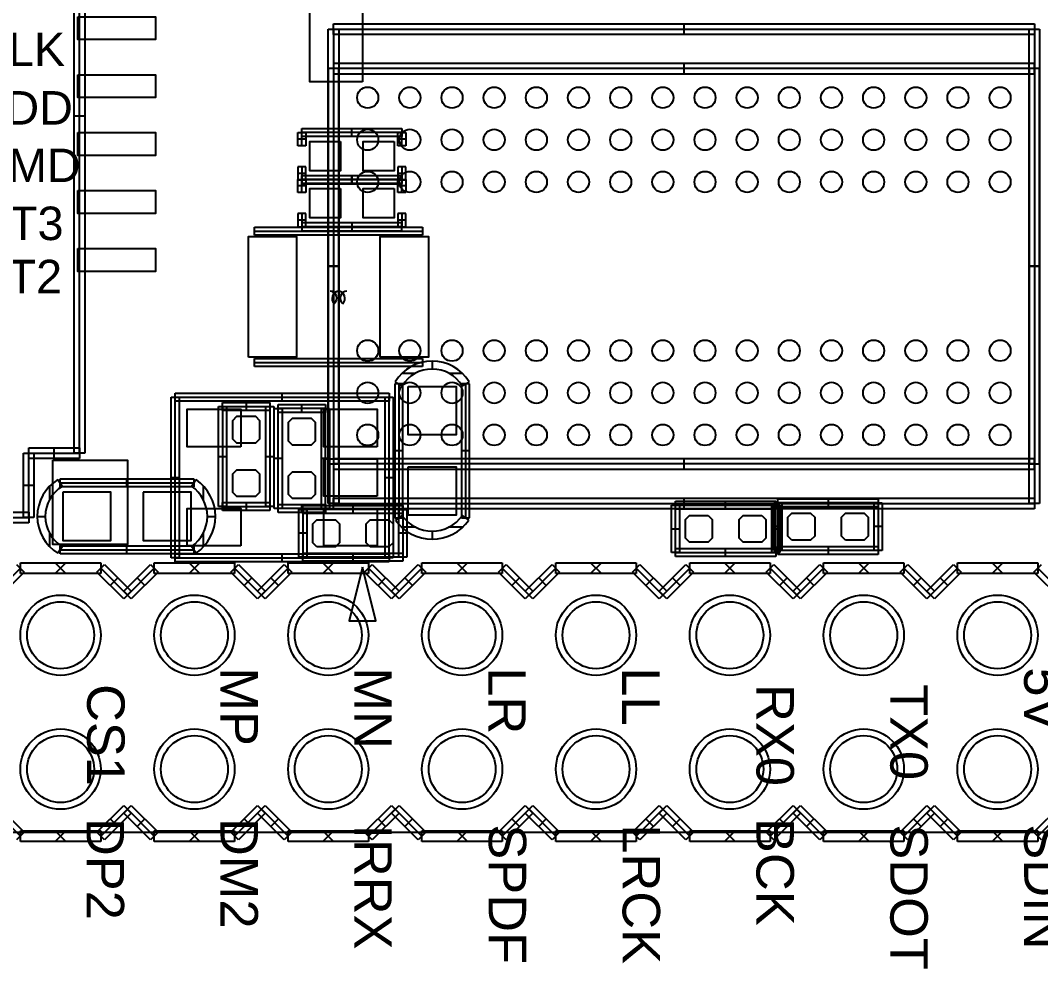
# Model space of a CAD drawing. Header units: millimetres. Extents: x -2.4 to 42.3, y -2.6 to 40.2.
# Drawn here: x 12.89 to 32.25, y -2.58 to 15.4 of the extents above; entities that cross this region are included whole.
import ezdxf

# ---------------------------------------------------------------- set-up
doc = ezdxf.new("R2010")
doc.units = ezdxf.units.MM
doc.header["$MEASUREMENT"] = 0
for name, color, linetype in [('BOT', 3, 'Continuous'), ('SILK-BOT', 6, 'Continuous'), ('SILK-TOP', 7, 'Continuous'), ('TOP', 255, 'Continuous')]:
    doc.layers.add(name, color=color, linetype=linetype)

msp = doc.modelspace()

# ---------------------------------------------------------------- linework, layer by layer
at = {"layer": 'BOT'}
for points in [[(17.425, 7.461), (17.349, 7.385), (16.994, 7.385), (16.917, 7.461), (16.917, 7.816), (16.994, 7.893), (17.349, 7.893), (17.425, 7.816), (17.425, 7.461)], [(17.976, 7.779), (18.052, 7.855), (18.407, 7.855), (18.484, 7.779), (18.484, 7.424), (18.407, 7.347), (18.052, 7.347), (17.976, 7.424), (17.976, 7.779)], [(17.425, 6.445), (17.349, 6.369), (16.994, 6.369), (16.917, 6.445), (16.917, 6.8), (16.994, 6.877), (17.349, 6.877), (17.425, 6.8), (17.425, 6.445)], [(17.976, 6.763), (18.052, 6.839), (18.407, 6.839), (18.484, 6.763), (18.484, 6.408), (18.407, 6.331), (18.052, 6.331), (17.976, 6.408), (17.976, 6.763)], [(13.691, 6.452), (13.691, 5.537), (14.605, 5.537), (14.605, 6.452), (13.691, 6.452)], [(15.215, 6.452), (15.215, 5.537), (16.129, 5.537), (16.129, 6.452), (15.215, 6.452)], [(25.94, 6.011), (26.016, 5.935), (26.016, 5.58), (25.94, 5.503), (25.585, 5.503), (25.508, 5.58), (25.508, 5.935), (25.585, 6.011), (25.94, 6.011)], [(26.956, 6.011), (27.032, 5.935), (27.032, 5.58), (26.956, 5.503), (26.601, 5.503), (26.524, 5.58), (26.524, 5.935), (26.601, 6.011), (26.956, 6.011)], [(27.527, 5.546), (27.451, 5.622), (27.451, 5.977), (27.527, 6.054), (27.882, 6.054), (27.959, 5.977), (27.959, 5.622), (27.882, 5.546), (27.527, 5.546)], [(28.543, 5.546), (28.467, 5.622), (28.467, 5.977), (28.543, 6.054), (28.898, 6.054), (28.975, 5.977), (28.975, 5.622), (28.898, 5.546), (28.543, 5.546)], [(18.51, 5.419), (18.434, 5.495), (18.434, 5.85), (18.51, 5.927), (18.865, 5.927), (18.942, 5.85), (18.942, 5.495), (18.865, 5.419), (18.51, 5.419)], [(19.526, 5.419), (19.45, 5.495), (19.45, 5.85), (19.526, 5.927), (19.881, 5.927), (19.958, 5.85), (19.958, 5.495), (19.881, 5.419), (19.526, 5.419)]]:
    msp.add_lwpolyline(points, dxfattribs=at)
for centre, radius in [((19.478, 13.939), 0.2), ((20.278, 13.939), 0.2), ((21.078, 13.939), 0.2), ((21.878, 13.939), 0.2), ((22.678, 13.939), 0.2), ((23.478, 13.939), 0.2), ((24.278, 13.939), 0.2), ((25.078, 13.939), 0.2), ((25.878, 13.939), 0.2), ((26.678, 13.939), 0.2), ((27.478, 13.939), 0.2), ((28.278, 13.939), 0.2), ((29.078, 13.939), 0.2), ((29.878, 13.939), 0.2), ((30.678, 13.939), 0.2), ((31.478, 13.939), 0.2), ((19.478, 13.139), 0.2), ((20.278, 13.139), 0.2), ((21.078, 13.139), 0.2), ((21.878, 13.139), 0.2), ((22.678, 13.139), 0.2), ((23.478, 13.139), 0.2), ((24.278, 13.139), 0.2), ((25.078, 13.139), 0.2), ((25.878, 13.139), 0.2), ((26.678, 13.139), 0.2), ((27.478, 13.139), 0.2), ((28.278, 13.139), 0.2), ((29.078, 13.139), 0.2), ((29.878, 13.139), 0.2), ((30.678, 13.139), 0.2), ((31.478, 13.139), 0.2), ((19.478, 12.339), 0.2), ((20.278, 12.339), 0.2), ((21.078, 12.339), 0.2), ((21.878, 12.339), 0.2), ((22.678, 12.339), 0.2), ((23.478, 12.339), 0.2), ((24.278, 12.339), 0.2), ((25.078, 12.339), 0.2), ((25.878, 12.339), 0.2), ((26.678, 12.339), 0.2), ((27.478, 12.339), 0.2), ((28.278, 12.339), 0.2), ((29.078, 12.339), 0.2), ((29.878, 12.339), 0.2), ((30.678, 12.339), 0.2), ((31.478, 12.339), 0.2), ((19.478, 9.139), 0.2), ((20.278, 9.139), 0.2), ((21.078, 9.139), 0.2), ((21.878, 9.139), 0.2), ((22.678, 9.139), 0.2), ((23.478, 9.139), 0.2), ((24.278, 9.139), 0.2), ((25.078, 9.139), 0.2), ((25.878, 9.139), 0.2), ((26.678, 9.139), 0.2), ((27.478, 9.139), 0.2), ((28.278, 9.139), 0.2), ((29.078, 9.139), 0.2), ((29.878, 9.139), 0.2), ((30.678, 9.139), 0.2), ((31.478, 9.139), 0.2), ((19.478, 8.339), 0.2), ((20.278, 8.339), 0.2), ((21.078, 8.339), 0.2), ((21.878, 8.339), 0.2), ((22.678, 8.339), 0.2), ((23.478, 8.339), 0.2), ((24.278, 8.339), 0.2), ((25.078, 8.339), 0.2), ((25.878, 8.339), 0.2), ((26.678, 8.339), 0.2), ((27.478, 8.339), 0.2), ((28.278, 8.339), 0.2), ((29.078, 8.339), 0.2), ((29.878, 8.339), 0.2), ((30.678, 8.339), 0.2), ((31.478, 8.339), 0.2), ((19.478, 7.539), 0.2), ((20.278, 7.539), 0.2), ((21.078, 7.539), 0.2), ((21.878, 7.539), 0.2), ((22.678, 7.539), 0.2), ((23.478, 7.539), 0.2), ((24.278, 7.539), 0.2), ((25.078, 7.539), 0.2), ((25.878, 7.539), 0.2), ((26.678, 7.539), 0.2), ((27.478, 7.539), 0.2), ((28.278, 7.539), 0.2), ((29.078, 7.539), 0.2), ((29.878, 7.539), 0.2), ((30.678, 7.539), 0.2), ((31.478, 7.539), 0.2), ((13.65, 3.74), 0.762), ((16.19, 3.74), 0.762), ((18.73, 3.74), 0.762), ((21.27, 3.74), 0.762), ((23.81, 3.74), 0.762), ((26.35, 3.74), 0.762), ((28.89, 3.74), 0.762), ((31.43, 3.74), 0.762), ((13.65, 1.2), 0.762), ((16.19, 1.2), 0.762), ((18.73, 1.2), 0.762), ((21.27, 1.2), 0.762), ((23.81, 1.2), 0.762), ((26.35, 1.2), 0.762), ((28.89, 1.2), 0.762), ((31.43, 1.2), 0.762)]:
    msp.add_circle(centre, radius, dxfattribs=at)
at = {"layer": 'SILK-BOT'}
for p, q in [((18.828, 15.339), (32.128, 15.339)), ((18.828, 15.139), (18.828, 15.339)), ((25.478, 15.339), (25.478, 15.139)), ((32.128, 15.339), (32.128, 15.139)), ((18.728, 6.239), (18.728, 15.239)), ((18.728, 15.239), (18.928, 15.239)), ((18.828, 15.239), (32.128, 15.239)), ((18.828, 15.239), (18.828, 6.239)), ((32.128, 15.139), (18.828, 15.139)), ((18.928, 15.239), (18.928, 6.239)), ((32.028, 15.239), (32.228, 15.239)), ((32.028, 6.239), (32.028, 15.239)), ((32.128, 15.239), (32.128, 6.239)), ((32.228, 15.239), (32.228, 6.239)), ((32.128, 14.589), (18.828, 14.589)), ((18.828, 14.589), (18.828, 14.389)), ((25.478, 14.589), (25.478, 14.389)), ((32.128, 14.389), (32.128, 14.589)), ((18.728, 14.489), (18.728, 6.989)), ((18.928, 14.489), (18.728, 14.489)), ((32.128, 14.489), (18.828, 14.489)), ((18.828, 14.489), (18.828, 6.989)), ((18.828, 14.389), (32.128, 14.389)), ((18.928, 6.989), (18.928, 14.489)), ((32.028, 14.489), (32.028, 6.989)), ((32.228, 14.489), (32.028, 14.489)), ((32.128, 14.489), (32.128, 6.989)), ((32.228, 6.989), (32.228, 14.489)), ((18.728, 10.739), (18.928, 10.739)), ((18.928, 10.739), (18.728, 10.739)), ((32.028, 10.739), (32.228, 10.739)), ((32.228, 10.739), (32.028, 10.739)), ((16.721, 8.157), (17.621, 8.157)), ((16.721, 8.005), (16.721, 8.157)), ((17.171, 8.157), (17.171, 8.005)), ((17.621, 8.157), (17.621, 8.005)), ((16.645, 6.181), (16.645, 8.081)), ((16.645, 8.081), (16.798, 8.081)), ((16.721, 8.081), (17.621, 8.081)), ((16.721, 8.081), (16.721, 6.181)), ((17.621, 8.005), (16.721, 8.005)), ((16.798, 8.081), (16.798, 6.181)), ((17.545, 8.081), (17.698, 8.081)), ((17.545, 6.181), (17.545, 8.081)), ((17.621, 8.081), (17.621, 6.181)), ((17.698, 8.081), (17.698, 6.181)), ((17.703, 6.143), (17.703, 8.043)), ((17.703, 8.043), (17.856, 8.043)), ((17.78, 8.119), (18.68, 8.119)), ((17.78, 7.967), (17.78, 8.119)), ((17.78, 6.143), (17.78, 8.043)), ((18.68, 8.043), (17.78, 8.043)), ((18.68, 7.967), (17.78, 7.967)), ((17.856, 8.043), (17.856, 6.143)), ((18.23, 7.967), (18.23, 8.119)), ((18.603, 8.043), (18.756, 8.043)), ((18.603, 6.143), (18.603, 8.043)), ((18.68, 8.119), (18.68, 7.967)), ((18.68, 6.143), (18.68, 8.043)), ((18.756, 8.043), (18.756, 6.143)), ((16.645, 7.131), (16.798, 7.131)), ((17.545, 7.131), (17.698, 7.131)), ((17.856, 7.093), (17.703, 7.093)), ((18.756, 7.093), (18.603, 7.093)), ((18.728, 6.989), (18.928, 6.989)), ((18.828, 7.089), (18.828, 6.889)), ((32.128, 7.089), (18.828, 7.089)), ((32.128, 6.989), (18.828, 6.989)), ((25.478, 7.089), (25.478, 6.889)), ((32.028, 6.989), (32.228, 6.989)), ((32.128, 6.889), (32.128, 7.089)), ((18.828, 6.889), (32.128, 6.889)), ((13.6, 6.694), (13.68, 6.564)), ((13.64, 6.706), (16.18, 6.706)), ((13.64, 6.553), (13.64, 6.706)), ((13.64, 6.629), (16.18, 6.629)), ((14.91, 6.553), (14.91, 6.706)), ((16.136, 6.567), (16.223, 6.692)), ((16.18, 6.706), (16.18, 6.553)), ((13.444, 6.318), (13.444, 6.57)), ((16.18, 6.553), (13.64, 6.553)), ((16.361, 6.305), (16.361, 6.571)), ((16.721, 6.257), (17.621, 6.257)), ((16.721, 6.105), (16.721, 6.257)), ((17.171, 6.257), (17.171, 6.105)), ((17.621, 6.257), (17.621, 6.105)), ((17.78, 6.219), (18.68, 6.219)), ((17.78, 6.067), (17.78, 6.219)), ((18.23, 6.067), (18.23, 6.219)), ((18.246, 6.199), (20.146, 6.199)), ((18.246, 6.046), (18.246, 6.199)), ((18.68, 6.219), (18.68, 6.067)), ((18.928, 6.239), (18.728, 6.239)), ((18.828, 6.339), (32.128, 6.339)), ((18.828, 6.139), (18.828, 6.339)), ((18.828, 6.239), (32.128, 6.239)), ((19.196, 6.199), (19.196, 6.046)), ((20.146, 6.199), (20.146, 6.046)), ((25.244, 5.307), (25.244, 6.207)), ((25.244, 6.207), (25.396, 6.207)), ((25.32, 6.284), (27.22, 6.284)), ((25.32, 6.131), (25.32, 6.284)), ((25.32, 5.307), (25.32, 6.207)), ((25.32, 6.207), (27.22, 6.207)), ((25.396, 6.207), (25.396, 5.307)), ((25.478, 6.339), (25.478, 6.139)), ((26.27, 6.131), (26.27, 6.284)), ((27.144, 6.207), (27.296, 6.207)), ((27.144, 5.307), (27.144, 6.207)), ((27.187, 5.349), (27.187, 6.25)), ((27.187, 6.25), (27.339, 6.25)), ((27.22, 6.284), (27.22, 6.131)), ((27.22, 5.307), (27.22, 6.207)), ((27.263, 6.326), (29.163, 6.326)), ((27.263, 6.173), (27.263, 6.326)), ((27.263, 6.25), (27.263, 5.349)), ((29.163, 6.25), (27.263, 6.25)), ((27.296, 6.207), (27.296, 5.307)), ((27.339, 6.25), (27.339, 5.349)), ((28.213, 6.326), (28.213, 6.173)), ((29.087, 6.25), (29.239, 6.25)), ((29.087, 5.349), (29.087, 6.25)), ((29.163, 6.326), (29.163, 6.173)), ((29.163, 6.25), (29.163, 5.349)), ((29.239, 6.25), (29.239, 5.349)), ((32.228, 6.239), (32.028, 6.239)), ((32.128, 6.339), (32.128, 6.139)), ((16.798, 6.181), (16.645, 6.181)), ((16.721, 6.181), (17.621, 6.181)), ((17.621, 6.105), (16.721, 6.105)), ((17.698, 6.181), (17.545, 6.181)), ((17.856, 6.143), (17.703, 6.143)), ((18.68, 6.143), (17.78, 6.143)), ((18.68, 6.067), (17.78, 6.067)), ((18.17, 5.222), (18.17, 6.123)), ((18.17, 6.123), (18.322, 6.123)), ((18.246, 6.123), (18.246, 5.222)), ((20.146, 6.123), (18.246, 6.123)), ((20.146, 6.046), (18.246, 6.046)), ((18.322, 6.123), (18.322, 5.222)), ((18.756, 6.143), (18.603, 6.143)), ((32.128, 6.139), (18.828, 6.139)), ((20.07, 6.123), (20.222, 6.123)), ((20.07, 5.222), (20.07, 6.123)), ((20.146, 6.123), (20.146, 5.222)), ((20.222, 6.123), (20.222, 5.222)), ((27.22, 6.131), (25.32, 6.131)), ((29.163, 6.173), (27.263, 6.173)), ((13.208, 5.994), (13.361, 5.994)), ((16.434, 5.994), (16.587, 5.994)), ((13.444, 5.419), (13.444, 5.671)), ((16.361, 5.418), (16.361, 5.684)), ((18.322, 5.673), (18.17, 5.673)), ((20.222, 5.673), (20.07, 5.673)), ((25.244, 5.757), (25.396, 5.757)), ((27.144, 5.757), (27.296, 5.757)), ((27.339, 5.8), (27.187, 5.8)), ((29.239, 5.8), (29.087, 5.8)), ((13.68, 5.424), (13.6, 5.294)), ((13.64, 5.436), (16.18, 5.436)), ((13.64, 5.283), (13.64, 5.436)), ((14.91, 5.283), (14.91, 5.436)), ((16.223, 5.297), (16.136, 5.422)), ((16.18, 5.436), (16.18, 5.283)), ((27.263, 5.426), (29.163, 5.426)), ((27.263, 5.273), (27.263, 5.426)), ((28.213, 5.426), (28.213, 5.273)), ((29.163, 5.426), (29.163, 5.273)), ((13.64, 5.359), (16.18, 5.359)), ((16.18, 5.283), (13.64, 5.283)), ((18.246, 5.299), (20.146, 5.299)), ((18.246, 5.146), (18.246, 5.299)), ((19.196, 5.299), (19.196, 5.146)), ((20.146, 5.299), (20.146, 5.146)), ((25.396, 5.307), (25.244, 5.307)), ((25.32, 5.384), (27.22, 5.384)), ((25.32, 5.231), (25.32, 5.384)), ((25.32, 5.307), (27.22, 5.307)), ((27.22, 5.231), (25.32, 5.231)), ((26.27, 5.231), (26.27, 5.384)), ((27.296, 5.307), (27.144, 5.307)), ((27.339, 5.349), (27.187, 5.349)), ((27.22, 5.384), (27.22, 5.231)), ((29.163, 5.349), (27.263, 5.349)), ((29.163, 5.273), (27.263, 5.273)), ((29.239, 5.349), (29.087, 5.349)), ((18.322, 5.222), (18.17, 5.222)), ((20.146, 5.222), (18.246, 5.222)), ((20.146, 5.146), (18.246, 5.146)), ((20.222, 5.222), (20.07, 5.222))]:
    msp.add_line(p, q, dxfattribs=at)
msp.add_lwpolyline([(19.378, 14.239), (18.378, 14.239), (18.378, 15.739), (19.378, 15.739), (19.378, 14.239)], dxfattribs=at)
for centre, radius, start, end in [((14.029, 5.994), 0.821, 121.5169, 238.4831), ((15.736, 5.994), 0.851, 304.9764, 55.0236), ((14.029, 5.994), 0.669, 121.5169, 238.4831), ((15.736, 5.994), 0.699, 304.9764, 55.0236)]:
    msp.add_arc(centre, radius, start, end, dxfattribs=at)
at = {"layer": 'SILK-TOP'}
for p, q in [((13.91, 7.194), (13.91, 19.994)), ((14.01, 7.194), (14.01, 19.994)), ((14.11, 19.994), (14.11, 7.194)), ((13.91, 13.594), (14.11, 13.594)), ((18.151, 13.027), (18.151, 13.277)), ((18.151, 13.277), (18.303, 13.277)), ((18.227, 13.353), (20.127, 13.353)), ((18.227, 13.201), (18.227, 13.353)), ((18.227, 13.027), (18.227, 13.277)), ((20.127, 13.277), (18.227, 13.277)), ((20.127, 13.201), (18.227, 13.201)), ((18.303, 13.277), (18.303, 13.027)), ((19.177, 13.201), (19.177, 13.353)), ((20.051, 13.277), (20.203, 13.277)), ((20.051, 13.027), (20.051, 13.277)), ((20.127, 13.353), (20.127, 13.201)), ((20.127, 13.027), (20.127, 13.277)), ((20.203, 13.277), (20.203, 13.027)), ((18.303, 13.152), (18.151, 13.152)), ((18.303, 13.027), (18.151, 13.027)), ((20.203, 13.152), (20.051, 13.152)), ((20.203, 13.027), (20.051, 13.027)), ((18.151, 12.627), (18.151, 12.377)), ((18.303, 12.627), (18.151, 12.627)), ((18.227, 12.627), (18.227, 12.377)), ((18.303, 12.377), (18.303, 12.627)), ((20.051, 12.627), (20.051, 12.377)), ((20.203, 12.627), (20.051, 12.627)), ((20.127, 12.627), (20.127, 12.377)), ((20.203, 12.377), (20.203, 12.627)), ((18.303, 12.502), (18.151, 12.502)), ((18.227, 12.464), (20.127, 12.464)), ((18.227, 12.312), (18.227, 12.464)), ((18.227, 12.453), (18.227, 12.301)), ((20.127, 12.453), (18.227, 12.453)), ((19.177, 12.312), (19.177, 12.464)), ((19.177, 12.453), (19.177, 12.301)), ((20.203, 12.502), (20.051, 12.502)), ((20.127, 12.464), (20.127, 12.312)), ((20.127, 12.301), (20.127, 12.453)), ((18.151, 12.138), (18.151, 12.388)), ((18.151, 12.388), (18.303, 12.388)), ((18.151, 12.377), (18.303, 12.377)), ((18.303, 12.263), (18.151, 12.263)), ((18.227, 12.138), (18.227, 12.388)), ((20.127, 12.388), (18.227, 12.388)), ((20.127, 12.377), (18.227, 12.377)), ((20.127, 12.312), (18.227, 12.312)), ((18.227, 12.301), (20.127, 12.301)), ((18.303, 12.388), (18.303, 12.138)), ((20.051, 12.388), (20.203, 12.388)), ((20.051, 12.138), (20.051, 12.388)), ((20.051, 12.377), (20.203, 12.377)), ((20.203, 12.263), (20.051, 12.263)), ((20.127, 12.138), (20.127, 12.388)), ((20.203, 12.388), (20.203, 12.138)), ((18.303, 12.138), (18.151, 12.138)), ((20.203, 12.138), (20.051, 12.138)), ((18.151, 11.738), (18.151, 11.488)), ((18.303, 11.738), (18.151, 11.738)), ((18.227, 11.738), (18.227, 11.488)), ((18.303, 11.488), (18.303, 11.738)), ((20.051, 11.738), (20.051, 11.488)), ((20.203, 11.738), (20.051, 11.738)), ((20.127, 11.738), (20.127, 11.488)), ((20.203, 11.488), (20.203, 11.738)), ((17.327, 11.48), (20.519, 11.48)), ((17.327, 11.33), (17.327, 11.48)), ((18.303, 11.613), (18.151, 11.613)), ((18.151, 11.488), (18.303, 11.488)), ((18.227, 11.564), (18.227, 11.412)), ((20.127, 11.564), (18.227, 11.564)), ((20.127, 11.488), (18.227, 11.488)), ((18.923, 11.33), (18.923, 11.48)), ((19.177, 11.564), (19.177, 11.412)), ((20.203, 11.613), (20.051, 11.613)), ((20.051, 11.488), (20.203, 11.488)), ((20.127, 11.412), (20.127, 11.564)), ((20.519, 11.48), (20.519, 11.33)), ((17.327, 11.405), (20.519, 11.405)), ((20.519, 11.33), (17.327, 11.33)), ((18.227, 11.412), (20.127, 11.412)), ((17.327, 8.99), (20.519, 8.99)), ((17.327, 8.84), (17.327, 8.99)), ((17.327, 8.915), (20.519, 8.915)), ((18.923, 8.84), (18.923, 8.99)), ((20.519, 8.99), (20.519, 8.84)), ((20.701, 8.941), (20.701, 8.788)), ((20.519, 8.84), (17.327, 8.84)), ((20.001, 8.549), (20.131, 8.469)), ((20.378, 8.705), (20.125, 8.705)), ((21.277, 8.705), (21.024, 8.705)), ((21.271, 8.469), (21.401, 8.549)), ((15.824, 8.331), (19.888, 8.331)), ((15.824, 8.179), (15.824, 8.331)), ((17.856, 8.179), (17.856, 8.331)), ((19.888, 8.331), (19.888, 8.179)), ((19.99, 8.509), (19.99, 5.969)), ((20.142, 8.509), (19.99, 8.509)), ((20.066, 8.509), (20.066, 5.969)), ((20.142, 5.969), (20.142, 8.509)), ((21.26, 8.509), (21.26, 5.969)), ((21.412, 8.509), (21.26, 8.509)), ((21.336, 8.509), (21.336, 5.969)), ((21.412, 5.969), (21.412, 8.509)), ((15.748, 5.207), (15.748, 8.255)), ((15.748, 8.255), (15.9, 8.255)), ((15.824, 5.207), (15.824, 8.255)), ((15.824, 8.255), (19.888, 8.255)), ((19.888, 8.179), (15.824, 8.179)), ((15.9, 8.255), (15.9, 5.207)), ((19.812, 8.255), (19.964, 8.255)), ((19.812, 5.207), (19.812, 8.255)), ((19.888, 5.207), (19.888, 8.255)), ((19.964, 8.255), (19.964, 5.207)), ((12.945, 7.194), (13.145, 7.194)), ((12.945, 5.975), (12.945, 7.194)), ((13.045, 7.294), (14.01, 7.294)), ((13.045, 7.094), (13.045, 7.294)), ((13.045, 7.194), (14.01, 7.194)), ((13.045, 5.975), (13.045, 7.194)), ((13.145, 7.194), (13.145, 5.975)), ((13.527, 7.094), (13.527, 7.294)), ((14.11, 7.194), (13.91, 7.194)), ((14.01, 7.294), (14.01, 7.094)), ((20.142, 7.239), (19.99, 7.239)), ((21.412, 7.239), (21.26, 7.239)), ((14.01, 7.094), (13.045, 7.094)), ((12.945, 6.585), (13.145, 6.585)), ((15.748, 6.731), (15.9, 6.731)), ((19.812, 6.731), (19.964, 6.731)), ((0.192, 6.075), (13.045, 6.075)), ((13.045, 6.075), (13.045, 5.875)), ((20.128, 6.013), (20.004, 5.925)), ((21.398, 5.925), (21.274, 6.013)), ((0.192, 5.975), (13.045, 5.975)), ((13.045, 5.875), (0.192, 5.875)), ((13.145, 5.975), (12.945, 5.975)), ((19.99, 5.969), (20.142, 5.969)), ((21.26, 5.969), (21.412, 5.969)), ((20.39, 5.787), (20.124, 5.787)), ((20.701, 5.714), (20.701, 5.562)), ((21.278, 5.787), (21.012, 5.787)), ((15.824, 5.283), (19.888, 5.283)), ((15.824, 5.131), (15.824, 5.283)), ((17.856, 5.131), (17.856, 5.283)), ((19.888, 5.283), (19.888, 5.131)), ((12.816, 5.082), (12.96, 4.938)), ((12.888, 5.112), (14.412, 5.112)), ((12.888, 4.908), (12.888, 5.112)), ((13.752, 5.112), (13.548, 4.908)), ((13.752, 4.908), (13.548, 5.112)), ((14.34, 4.938), (14.484, 5.082)), ((14.412, 5.112), (14.412, 4.908)), ((14.484, 5.082), (14.992, 4.574)), ((14.848, 4.574), (15.356, 5.082)), ((15.356, 5.082), (15.5, 4.938)), ((15.428, 5.112), (16.952, 5.112)), ((15.428, 4.908), (15.428, 5.112)), ((15.9, 5.207), (15.748, 5.207)), ((15.824, 5.207), (19.888, 5.207)), ((19.888, 5.131), (15.824, 5.131)), ((16.292, 5.112), (16.088, 4.908)), ((16.292, 4.908), (16.088, 5.112)), ((16.88, 4.938), (17.024, 5.082)), ((16.952, 5.112), (16.952, 4.908)), ((17.024, 5.082), (17.532, 4.574)), ((17.388, 4.574), (17.896, 5.082)), ((17.896, 5.082), (18.04, 4.938)), ((17.968, 5.112), (19.492, 5.112)), ((17.968, 4.908), (17.968, 5.112)), ((18.832, 5.112), (18.628, 4.908)), ((18.832, 4.908), (18.628, 5.112)), ((19.42, 4.938), (19.564, 5.082)), ((19.492, 5.112), (19.492, 4.908)), ((19.564, 5.082), (20.072, 4.574)), ((19.964, 5.207), (19.812, 5.207)), ((19.928, 4.574), (20.436, 5.082)), ((20.436, 5.082), (20.58, 4.938)), ((20.508, 5.112), (22.032, 5.112)), ((20.508, 4.908), (20.508, 5.112)), ((21.372, 5.112), (21.168, 4.908)), ((21.372, 4.908), (21.168, 5.112)), ((21.96, 4.938), (22.104, 5.082)), ((22.032, 5.112), (22.032, 4.908)), ((22.104, 5.082), (22.612, 4.574)), ((22.468, 4.574), (22.976, 5.082)), ((22.976, 5.082), (23.12, 4.938)), ((23.048, 5.112), (24.572, 5.112)), ((23.048, 4.908), (23.048, 5.112)), ((23.912, 5.112), (23.708, 4.908)), ((23.912, 4.908), (23.708, 5.112)), ((24.5, 4.938), (24.644, 5.082)), ((24.572, 5.112), (24.572, 4.908)), ((24.644, 5.082), (25.152, 4.574)), ((25.008, 4.574), (25.516, 5.082)), ((25.516, 5.082), (25.66, 4.938)), ((25.588, 5.112), (27.112, 5.112)), ((25.588, 4.908), (25.588, 5.112)), ((26.452, 5.112), (26.248, 4.908)), ((26.452, 4.908), (26.248, 5.112)), ((27.04, 4.938), (27.184, 5.082)), ((27.112, 5.112), (27.112, 4.908)), ((27.184, 5.082), (27.692, 4.574)), ((27.548, 4.574), (28.056, 5.082)), ((28.056, 5.082), (28.2, 4.938)), ((28.128, 5.112), (29.652, 5.112)), ((28.128, 4.908), (28.128, 5.112)), ((28.992, 5.112), (28.788, 4.908)), ((28.992, 4.908), (28.788, 5.112)), ((29.58, 4.938), (29.724, 5.082)), ((29.652, 5.112), (29.652, 4.908)), ((29.724, 5.082), (30.232, 4.574)), ((30.088, 4.574), (30.596, 5.082)), ((30.596, 5.082), (30.74, 4.938)), ((30.668, 5.112), (32.192, 5.112)), ((30.668, 4.908), (30.668, 5.112)), ((31.532, 5.112), (31.328, 4.908)), ((31.532, 4.908), (31.328, 5.112)), ((32.12, 4.938), (32.264, 5.082)), ((32.192, 5.112), (32.192, 4.908)), ((12.888, 5.01), (12.38, 4.502)), ((12.96, 4.938), (12.452, 4.43)), ((14.412, 4.908), (12.888, 4.908)), ((14.848, 4.43), (14.34, 4.938)), ((14.92, 4.502), (14.412, 5.01)), ((15.428, 5.01), (14.92, 4.502)), ((15.5, 4.938), (14.992, 4.43)), ((16.952, 4.908), (15.428, 4.908)), ((17.388, 4.43), (16.88, 4.938)), ((17.46, 4.502), (16.952, 5.01)), ((17.968, 5.01), (17.46, 4.502)), ((18.04, 4.938), (17.532, 4.43)), ((19.492, 4.908), (17.968, 4.908)), ((19.928, 4.43), (19.42, 4.938)), ((20, 4.502), (19.492, 5.01)), ((20.508, 5.01), (20, 4.502)), ((20.58, 4.938), (20.072, 4.43)), ((22.032, 4.908), (20.508, 4.908)), ((22.468, 4.43), (21.96, 4.938)), ((22.54, 4.502), (22.032, 5.01)), ((23.048, 5.01), (22.54, 4.502)), ((23.12, 4.938), (22.612, 4.43)), ((24.572, 4.908), (23.048, 4.908)), ((25.008, 4.43), (24.5, 4.938)), ((25.08, 4.502), (24.572, 5.01)), ((25.588, 5.01), (25.08, 4.502)), ((25.66, 4.938), (25.152, 4.43)), ((27.112, 4.908), (25.588, 4.908)), ((27.548, 4.43), (27.04, 4.938)), ((27.62, 4.502), (27.112, 5.01)), ((28.128, 5.01), (27.62, 4.502)), ((28.2, 4.938), (27.692, 4.43)), ((29.652, 4.908), (28.128, 4.908)), ((30.088, 4.43), (29.58, 4.938)), ((30.16, 4.502), (29.652, 5.01)), ((30.668, 5.01), (30.16, 4.502)), ((30.74, 4.938), (30.232, 4.43)), ((32.192, 4.908), (30.668, 4.908)), ((32.628, 4.43), (32.12, 4.938)), ((32.7, 4.502), (32.192, 5.01)), ((14.738, 4.828), (14.594, 4.684)), ((15.246, 4.684), (15.102, 4.828)), ((17.278, 4.828), (17.134, 4.684)), ((17.786, 4.684), (17.642, 4.828)), ((19.818, 4.828), (19.674, 4.684)), ((20.326, 4.684), (20.182, 4.828)), ((22.358, 4.828), (22.214, 4.684)), ((22.866, 4.684), (22.722, 4.828)), ((24.898, 4.828), (24.754, 4.684)), ((25.406, 4.684), (25.262, 4.828)), ((27.438, 4.828), (27.294, 4.684)), ((27.946, 4.684), (27.802, 4.828)), ((29.978, 4.828), (29.834, 4.684)), ((30.486, 4.684), (30.342, 4.828)), ((14.992, 4.43), (14.848, 4.574)), ((14.992, 4.574), (14.848, 4.43)), ((17.532, 4.43), (17.388, 4.574)), ((17.532, 4.574), (17.388, 4.43)), ((20.072, 4.43), (19.928, 4.574)), ((20.072, 4.574), (19.928, 4.43)), ((22.612, 4.43), (22.468, 4.574)), ((22.612, 4.574), (22.468, 4.43)), ((25.152, 4.43), (25.008, 4.574)), ((25.152, 4.574), (25.008, 4.43)), ((27.692, 4.43), (27.548, 4.574)), ((27.692, 4.574), (27.548, 4.43)), ((30.232, 4.43), (30.088, 4.574)), ((30.232, 4.574), (30.088, 4.43)), ((12.38, 0.438), (12.888, -0.07)), ((12.452, 0.51), (12.96, 0.002)), ((14.34, 0.002), (14.848, 0.51)), ((14.412, -0.07), (14.92, 0.438)), ((14.848, 0.51), (14.992, 0.366)), ((14.848, 0.366), (14.992, 0.51)), ((14.92, 0.438), (15.428, -0.07)), ((14.992, 0.51), (15.5, 0.002)), ((16.88, 0.002), (17.388, 0.51)), ((16.952, -0.07), (17.46, 0.438)), ((17.388, 0.51), (17.532, 0.366)), ((17.388, 0.366), (17.532, 0.51)), ((17.46, 0.438), (17.968, -0.07)), ((17.532, 0.51), (18.04, 0.002)), ((19.42, 0.002), (19.928, 0.51)), ((19.492, -0.07), (20, 0.438)), ((19.928, 0.51), (20.072, 0.366)), ((19.928, 0.366), (20.072, 0.51)), ((20, 0.438), (20.508, -0.07)), ((20.072, 0.51), (20.58, 0.002)), ((21.96, 0.002), (22.468, 0.51)), ((22.032, -0.07), (22.54, 0.438)), ((22.468, 0.51), (22.612, 0.366)), ((22.468, 0.366), (22.612, 0.51)), ((22.54, 0.438), (23.048, -0.07)), ((22.612, 0.51), (23.12, 0.002)), ((24.5, 0.002), (25.008, 0.51)), ((24.572, -0.07), (25.08, 0.438)), ((25.008, 0.51), (25.152, 0.366)), ((25.008, 0.366), (25.152, 0.51)), ((25.08, 0.438), (25.588, -0.07)), ((25.152, 0.51), (25.66, 0.002)), ((27.04, 0.002), (27.548, 0.51)), ((27.112, -0.07), (27.62, 0.438)), ((27.548, 0.51), (27.692, 0.366)), ((27.548, 0.366), (27.692, 0.51)), ((27.62, 0.438), (28.128, -0.07)), ((27.692, 0.51), (28.2, 0.002)), ((29.58, 0.002), (30.088, 0.51)), ((29.652, -0.07), (30.16, 0.438)), ((30.088, 0.51), (30.232, 0.366)), ((30.088, 0.366), (30.232, 0.51)), ((30.16, 0.438), (30.668, -0.07)), ((30.232, 0.51), (30.74, 0.002)), ((32.12, 0.002), (32.628, 0.51)), ((32.192, -0.07), (32.7, 0.438)), ((14.992, 0.366), (14.484, -0.142)), ((14.594, 0.256), (14.738, 0.112)), ((15.356, -0.142), (14.848, 0.366)), ((15.102, 0.112), (15.246, 0.256)), ((17.532, 0.366), (17.024, -0.142)), ((17.134, 0.256), (17.278, 0.112)), ((17.896, -0.142), (17.388, 0.366)), ((17.642, 0.112), (17.786, 0.256)), ((20.072, 0.366), (19.564, -0.142)), ((19.674, 0.256), (19.818, 0.112)), ((20.436, -0.142), (19.928, 0.366)), ((20.182, 0.112), (20.326, 0.256)), ((22.612, 0.366), (22.104, -0.142)), ((22.214, 0.256), (22.358, 0.112)), ((22.976, -0.142), (22.468, 0.366)), ((22.722, 0.112), (22.866, 0.256)), ((25.152, 0.366), (24.644, -0.142)), ((24.754, 0.256), (24.898, 0.112)), ((25.516, -0.142), (25.008, 0.366)), ((25.262, 0.112), (25.406, 0.256)), ((27.692, 0.366), (27.184, -0.142)), ((27.294, 0.256), (27.438, 0.112)), ((28.056, -0.142), (27.548, 0.366)), ((27.802, 0.112), (27.946, 0.256)), ((30.232, 0.366), (29.724, -0.142)), ((29.834, 0.256), (29.978, 0.112)), ((30.596, -0.142), (30.088, 0.366)), ((30.342, 0.112), (30.486, 0.256)), ((12.96, 0.002), (12.816, -0.142)), ((12.888, 0.032), (14.412, 0.032)), ((12.888, -0.172), (12.888, 0.032)), ((13.548, -0.172), (13.752, 0.032)), ((13.548, 0.032), (13.752, -0.172)), ((14.484, -0.142), (14.34, 0.002)), ((14.412, 0.032), (14.412, -0.172)), ((15.5, 0.002), (15.356, -0.142)), ((15.428, 0.032), (16.952, 0.032)), ((15.428, -0.172), (15.428, 0.032)), ((16.088, -0.172), (16.292, 0.032)), ((16.088, 0.032), (16.292, -0.172)), ((17.024, -0.142), (16.88, 0.002)), ((16.952, 0.032), (16.952, -0.172)), ((18.04, 0.002), (17.896, -0.142)), ((17.968, 0.032), (19.492, 0.032)), ((17.968, -0.172), (17.968, 0.032)), ((18.628, -0.172), (18.832, 0.032)), ((18.628, 0.032), (18.832, -0.172)), ((19.564, -0.142), (19.42, 0.002)), ((19.492, 0.032), (19.492, -0.172)), ((20.58, 0.002), (20.436, -0.142)), ((20.508, 0.032), (22.032, 0.032)), ((20.508, -0.172), (20.508, 0.032)), ((21.168, -0.172), (21.372, 0.032)), ((21.168, 0.032), (21.372, -0.172)), ((22.104, -0.142), (21.96, 0.002)), ((22.032, 0.032), (22.032, -0.172)), ((23.12, 0.002), (22.976, -0.142)), ((23.048, 0.032), (24.572, 0.032)), ((23.048, -0.172), (23.048, 0.032)), ((23.708, -0.172), (23.912, 0.032)), ((23.708, 0.032), (23.912, -0.172)), ((24.644, -0.142), (24.5, 0.002)), ((24.572, 0.032), (24.572, -0.172)), ((25.66, 0.002), (25.516, -0.142)), ((25.588, 0.032), (27.112, 0.032)), ((25.588, -0.172), (25.588, 0.032)), ((26.248, -0.172), (26.452, 0.032)), ((26.248, 0.032), (26.452, -0.172)), ((27.184, -0.142), (27.04, 0.002)), ((27.112, 0.032), (27.112, -0.172)), ((28.2, 0.002), (28.056, -0.142)), ((28.128, 0.032), (29.652, 0.032)), ((28.128, -0.172), (28.128, 0.032)), ((28.788, -0.172), (28.992, 0.032)), ((28.788, 0.032), (28.992, -0.172)), ((29.724, -0.142), (29.58, 0.002)), ((29.652, 0.032), (29.652, -0.172)), ((30.74, 0.002), (30.596, -0.142)), ((30.668, 0.032), (32.192, 0.032)), ((30.668, -0.172), (30.668, 0.032)), ((31.328, -0.172), (31.532, 0.032)), ((31.328, 0.032), (31.532, -0.172)), ((32.264, -0.142), (32.12, 0.002)), ((32.192, 0.032), (32.192, -0.172)), ((14.412, -0.172), (12.888, -0.172)), ((16.952, -0.172), (15.428, -0.172)), ((19.492, -0.172), (17.968, -0.172)), ((22.032, -0.172), (20.508, -0.172)), ((24.572, -0.172), (23.048, -0.172)), ((27.112, -0.172), (25.588, -0.172)), ((29.652, -0.172), (28.128, -0.172)), ((32.192, -0.172), (30.668, -0.172))]:
    msp.add_line(p, q, dxfattribs=at)
msp.add_lwpolyline([(19.38, 5.029), (19.126, 4.013), (19.634, 4.013), (19.38, 5.029)], dxfattribs=at)
for centre, radius, start, end in [((18.759, 10.134), 0.132, 309.1008, 88.3439), ((18.938, 10.13), 0.137, 98.5008, 225.3782), ((18.914, 10.132), 0.133, 309.7509, 88.315), ((19.095, 10.131), 0.139, 95.8637, 226.663), ((20.701, 8.12), 0.821, 31.517, 148.483), ((20.701, 8.12), 0.669, 31.517, 148.483), ((20.701, 6.413), 0.699, 214.9763, 325.0237), ((20.701, 6.413), 0.851, 214.9763, 325.0237)]:
    msp.add_arc(centre, radius, start, end, dxfattribs=at)
at = {"layer": 'TOP'}
msp.add_lwpolyline([(0, 2.3), (0, 37.7, -0.414213), (2.3, 40), (37.7, 40, -0.414213), (40, 37.7), (40, 2.3, -0.414213), (37.7, 0), (2.3, 0, -0.414212), (0, 2.3)], format="xyb", dxfattribs=at)
for points in [[(13.975, 15.474), (15.449, 15.474), (15.449, 15.042), (13.975, 15.042), (13.975, 15.474)], [(13.975, 14.374), (15.449, 14.374), (15.449, 13.942), (13.975, 13.942), (13.975, 14.374)], [(13.975, 13.274), (15.449, 13.274), (15.449, 12.842), (13.975, 12.842), (13.975, 13.274)], [(18.961, 13.106), (18.961, 12.548), (18.377, 12.548), (18.377, 13.106), (18.961, 13.106)], [(19.977, 13.106), (19.977, 12.548), (19.393, 12.548), (19.393, 13.106), (19.977, 13.106)], [(18.961, 12.217), (18.961, 11.659), (18.377, 11.659), (18.377, 12.217), (18.961, 12.217)], [(19.977, 12.217), (19.977, 11.659), (19.393, 11.659), (19.393, 12.217), (19.977, 12.217)], [(13.975, 12.174), (15.449, 12.174), (15.449, 11.742), (13.975, 11.742), (13.975, 12.174)], [(17.216, 9.017), (17.216, 11.303), (18.13, 11.303), (18.13, 9.017), (17.216, 9.017)], [(19.716, 9.017), (19.716, 11.303), (20.63, 11.303), (20.63, 9.017), (19.716, 9.017)], [(13.975, 11.074), (15.449, 11.074), (15.449, 10.642), (13.975, 10.642), (13.975, 11.074)], [(20.244, 8.458), (21.158, 8.458), (21.158, 7.544), (20.244, 7.544), (20.244, 8.458)], [(17.069, 7.315), (16.053, 7.315), (16.053, 8.026), (17.069, 8.026), (17.069, 7.315)], [(19.66, 7.315), (18.644, 7.315), (18.644, 8.026), (19.66, 8.026), (19.66, 7.315)], [(13.501, 7.058), (14.923, 7.058), (14.923, 5.458), (13.501, 5.458), (13.501, 7.058)], [(19.66, 6.375), (18.644, 6.375), (18.644, 7.087), (19.66, 7.087), (19.66, 6.375)], [(20.244, 6.934), (21.158, 6.934), (21.158, 6.02), (20.244, 6.02), (20.244, 6.934)], [(17.069, 5.436), (16.053, 5.436), (16.053, 6.147), (17.069, 6.147), (17.069, 5.436)], [(19.66, 5.436), (18.644, 5.436), (18.644, 6.147), (19.66, 6.147), (19.66, 5.436)]]:
    msp.add_lwpolyline(points, dxfattribs=at)
for centre in [(13.65, 3.74), (16.19, 3.74), (18.73, 3.74), (21.27, 3.74), (23.81, 3.74), (26.35, 3.74), (28.89, 3.74), (31.43, 3.74), (13.65, 1.2), (16.19, 1.2), (18.73, 1.2), (21.27, 1.2), (23.81, 1.2), (26.35, 1.2), (28.89, 1.2), (31.43, 1.2)]:
    msp.add_circle(centre, 0.635, dxfattribs=at)

# ---------------------------------------------------------------- texts
at = {"layer": 'SILK-BOT', "char_height": 0.7112, "attachment_point": 7, "rotation": 270, "line_spacing_factor": 0.963855}
for s, insert, width in [('\\fArial;MP', (16.684, 3.13), 2.0779), ('\\fArial;MN', (19.224, 3.13), 2.09933), ('\\fArial;LR', (21.764, 3.13), 1.88511), ('\\fArial;LL', (24.304, 3.13), 1.70945), ('\\fArial;5V', (31.924, 3.13), 1.88939), ('\\fArial;CS1', (14.144, 2.813), 2.40351), ('\\fArial;RX0', (26.844, 2.813), 2.50634), ('\\fArial;TX0', (29.384, 2.813), 2.45064), ('\\fArial;DP2', (14.144, 0.273), 2.49348), ('\\fArial;DM2', (16.684, 0.273), 2.66057), ('\\fArial;IRRX', (19.224, 0.152), 2.97333), ('\\fArial;SPDF', (21.764, 0.152), 3.24753), ('\\fArial;LRCK', (24.304, 0.152), 3.26895), ('\\fArial;BCK', (26.844, 0.273), 2.66486), ('\\fArial;SDOT', (29.384, 0.152), 3.38463), ('\\fArial;SDIN', (31.924, 0.152), 2.93906)]:
    msp.add_mtext(s, dxfattribs=dict(at, insert=insert, width=width))
at = {"layer": 'SILK-TOP', "char_height": 0.635, "attachment_point": 7, "line_spacing_factor": 0.963855}
for s, insert, width in [('\\fArial;CLK', (12.012, 14.527), 2.30666), ('\\fArial;VDD', (12.012, 13.427), 2.44054), ('\\fArial;CMD', (12.012, 12.327), 2.55913), ('\\fArial;CD/DAT3', (9.912, 11.227), 4.31877), ('\\fArial;DAT2', (11.412, 10.227), 2.76187)]:
    msp.add_mtext(s, dxfattribs=dict(at, insert=insert, width=width))

doc.saveas('drawing.dxf')
